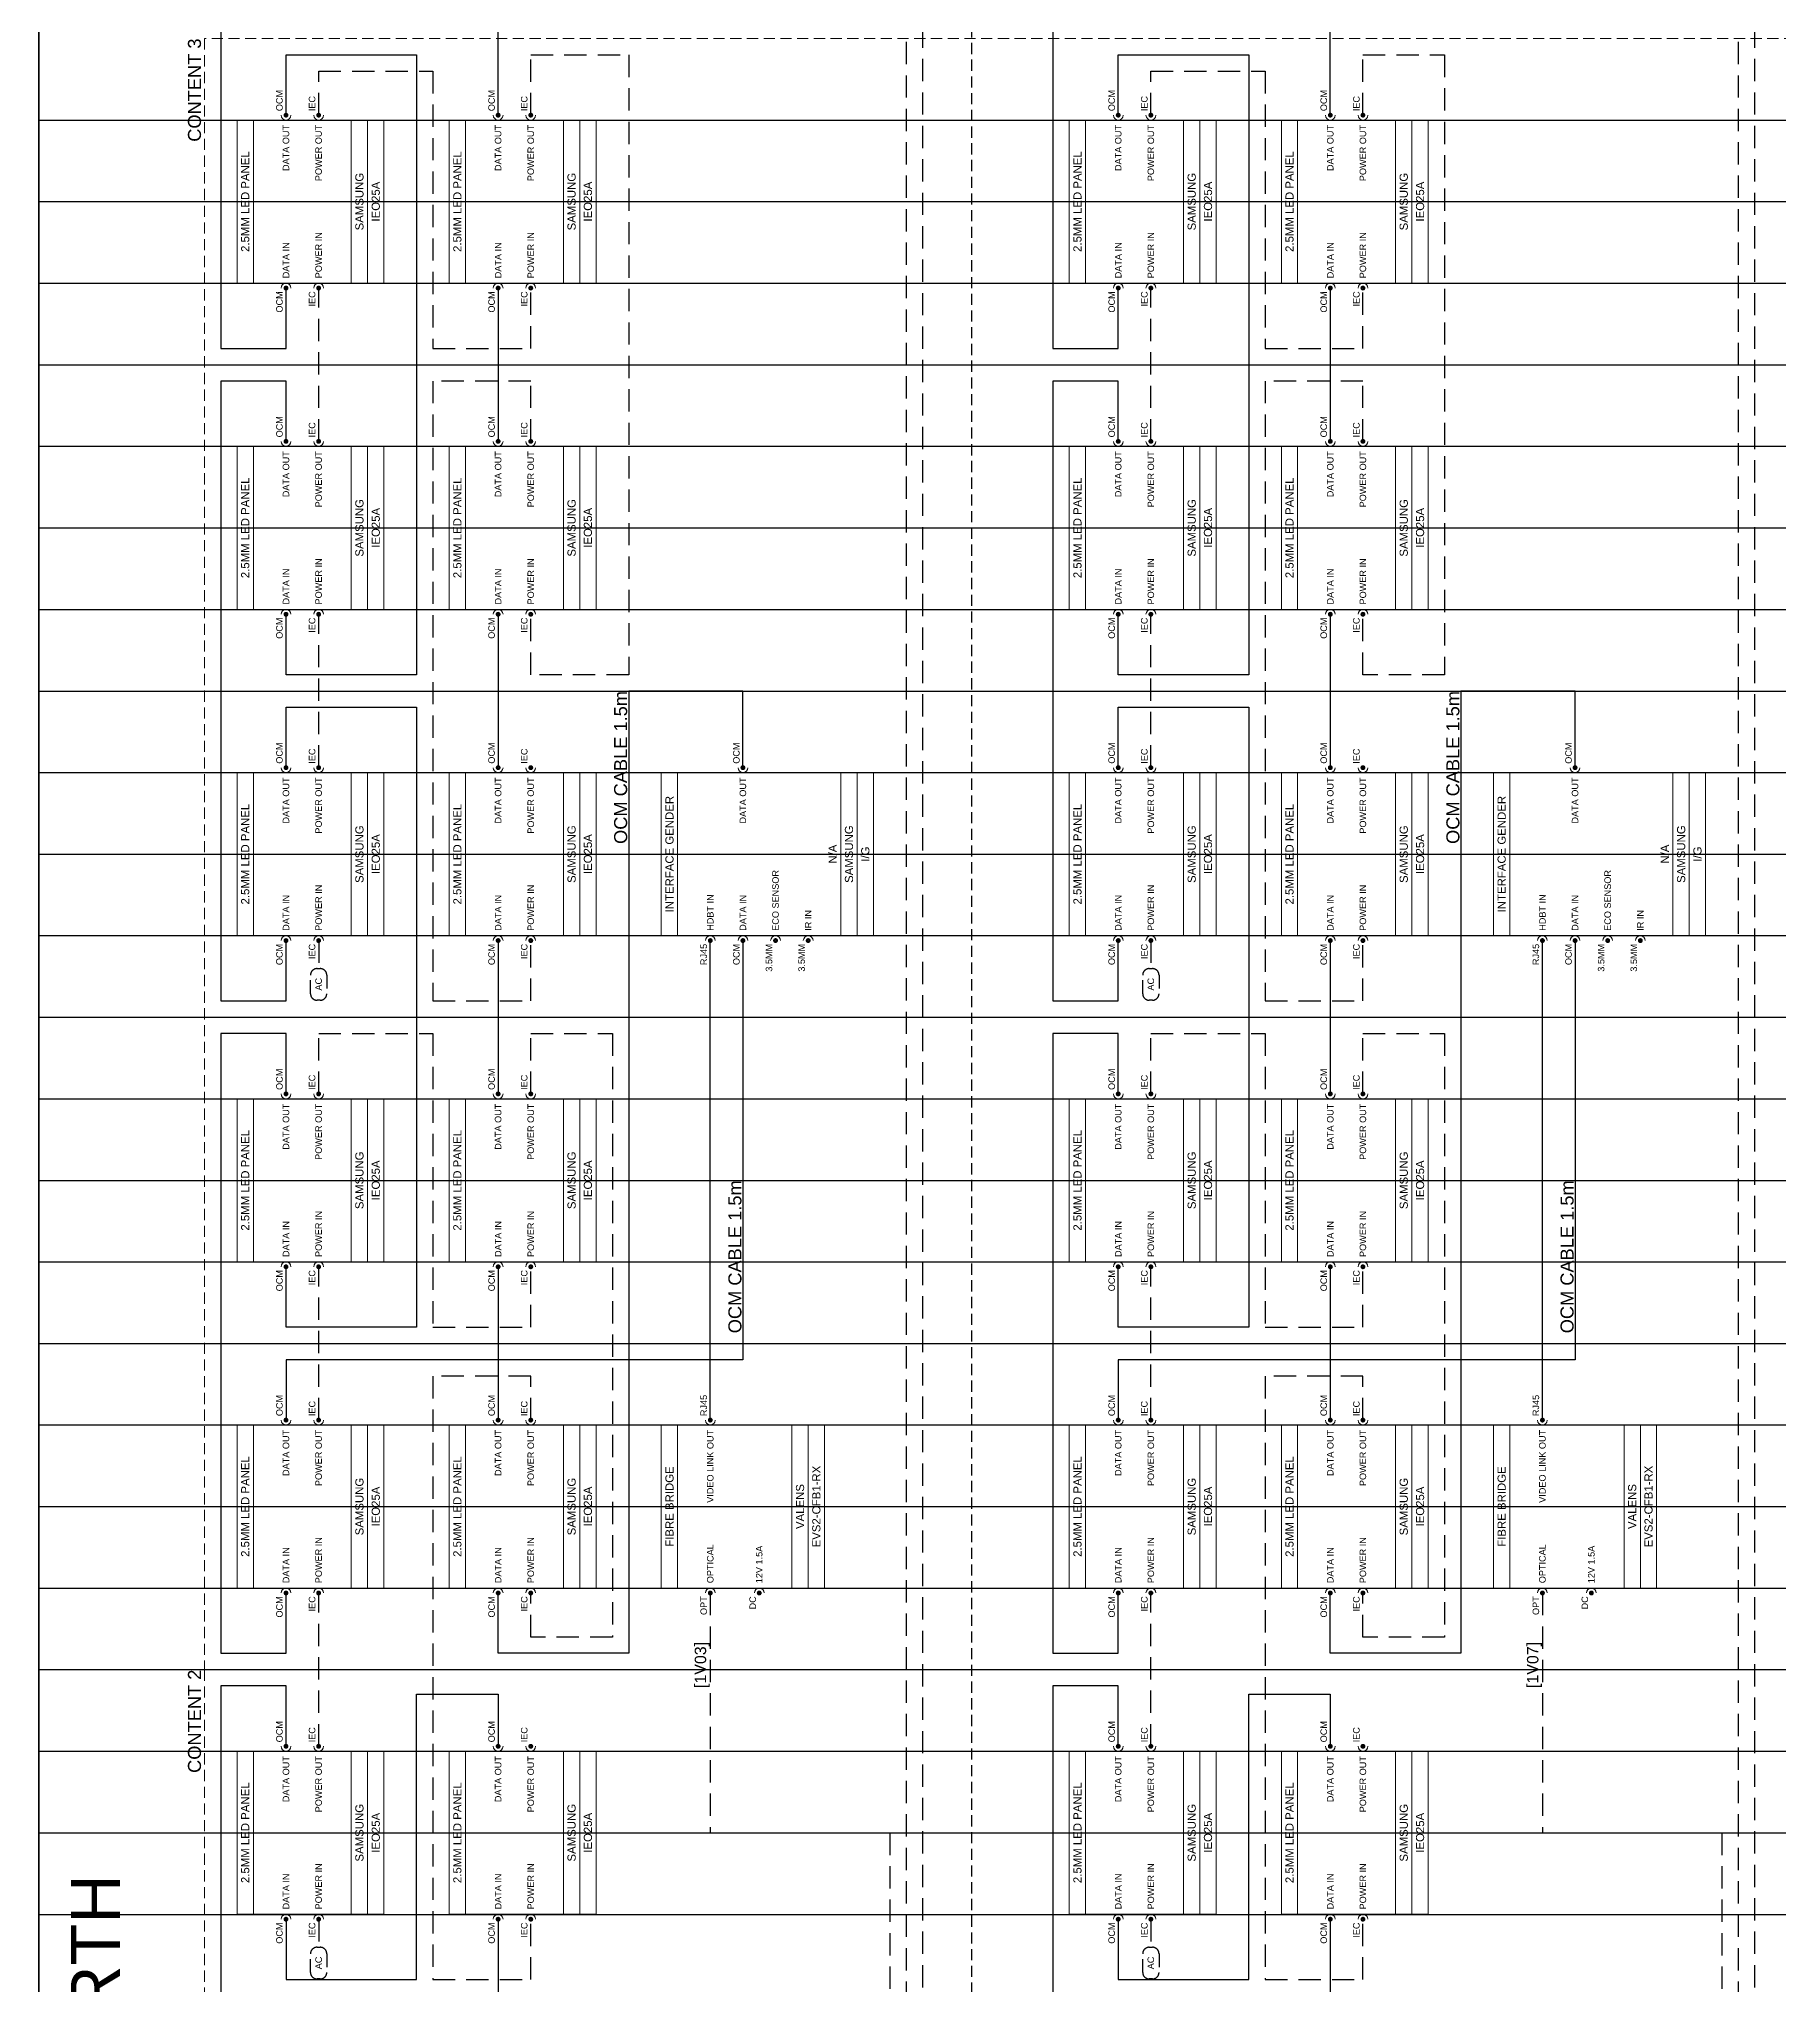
# Model space of a CAD drawing. Header units: millimetres. Extents: x 0 to 592, y -6 to 839.
# Drawn here: x 0 to 195, y 420.9 to 639.1 of the extents above; entities that cross this region are included whole.
import ezdxf
from ezdxf.enums import TextEntityAlignment as Align

# ---------------------------------------------------------------- set-up
doc = ezdxf.new("R2010")
doc.units = ezdxf.units.MM
doc.linetypes.add('DASHED', pattern=[0.75, 0.5, -0.25])
doc.linetypes.add('DASHED2', pattern=[0.375, 0.25, -0.125])
for name, color, linetype in [('SC - 3 Core Flex', 7, 'DASHED'), ('SC - Cat - Red - AV', 1, 'Continuous'), ('SC - Fibre', 170, 'DASHED'), ('SC - Text', 7, 'Continuous'), ('Text', 7, 'Continuous')]:
    doc.layers.add(name, color=color, linetype=linetype)
doc.layers.add('SC - Equipment', color=7, linetype='Continuous', lineweight=13)
doc.layers.add('SC - Xlines', color=252, linetype='Continuous', plot=False)
doc.styles.add('ARIAL', font='arial.ttf')
doc.styles.get("Standard").update_dxf_attribs({"font": 'arial.ttf'})

# ---------------------------------------------------------------- blocks, each defined once
blk = doc.blocks.new('SAMSUNG LH025IEA - SCHEMATIC')
at = {"layer": 'SC - Equipment'}
for p, q in [((-25, 0), (25, 0)), ((-25, -45), (-25, 0)), ((25, 0), (25, -45)), ((25, -5), (-25, -5)), ((25, -35), (-25, -35)), ((25, -35), (-25, -35)), ((25, -40), (-25, -40)), ((25, -40), (-25, -40)), ((25, -40), (-25, -40)), ((25, -45), (-25, -45))]:
    blk.add_line(p, q, dxfattribs=at)
at = {"layer": 'SC - Equipment', "const_width": 0.7}
for points in [[(-26.1, -15, 1), (-26.9, -15, 1)], [(26.1, -15, -1), (26.9, -15, -1)], [(-26.1, -25, 1), (-26.9, -25, 1)], [(26.1, -25, -1), (26.9, -25, -1)]]:
    blk.add_lwpolyline(points, format="xyb", close=True, dxfattribs=at)
at = {"layer": 'SC - Equipment'}
for centre, start, end in [((-26.5, -15), 270, 90), ((26.5, -15), 90, 270), ((-26.5, -25), 270, 90), ((26.5, -25), 90, 270)]:
    blk.add_arc(centre, 1.5, start, end, dxfattribs=at)
at = {"ltscale": 5}
for tag, p in [('DESCRIPTION', (0, -2.5)), ('MODEL', (0, -42.5)), ('MAKE', (0, -37.5))]:
    blk.add_attdef(tag, text='', height=2.5, dxfattribs=at).set_placement(p, align=Align.MIDDLE_CENTER)
at = {"ltscale": 5, "flags": 1}
for tag, p in [('ROOM_TYPE', (45, -5)), ('LOCATION', (45, -10)), ('RACK_EQUIPMENT_(Y/N)', (45, -15)), ('IP_(Y/N)', (45, -30)), ('POE(WATT)', (45, -35)), ('AMP(@240V)', (45, -40)), ('WATT', (45, -45)), ('BTU/H', (45, -50)), ('WEIGHT(KG)', (45, -55)), ('TRANSFORMER_TAPS', (45, -60))]:
    blk.add_attdef(tag, p, '', height=2.5, dxfattribs=at)
blk.add_attdef('BRACKET', text='', height=2.5, dxfattribs=at).set_placement((0, -32.5), align=Align.MIDDLE_CENTER)
at = {"layer": 'SC - Equipment', "ltscale": 5, "char_height": 2}
for s, insert, width, attachment_point in [('OCM', (-27.5, -13), 5.7736, 6), ('DATA IN', (-23.5, -15), 23.5, 4), ('DATA OUT', (23.5, -15), 23.5, 6), ('OCM', (27.72, -13), 7.1748, 4), ('IEC', (-27.5, -23), 5.7736, 6), ('IEC', (27.72, -23), 7.1748, 4), ('POWER IN', (-23.5, -25), 23.5, 4), ('POWER OUT', (23.5, -25), 23.5, 6)]:
    blk.add_mtext(s, dxfattribs=dict(at, insert=insert, width=width, attachment_point=attachment_point))
blk = doc.blocks.new('SAMSUNG I-G CARD - SCHEMATIC')
at = {"layer": 'SC - Equipment'}
for p, q in [((-25, 0), (25, 0)), ((-25, -65), (-25, 0)), ((25, 0), (25, -65)), ((25, -5), (-25, -5)), ((25, -55), (-25, -55)), ((25, -55), (-25, -55)), ((25, -60), (-25, -60)), ((25, -60), (-25, -60)), ((25, -60), (-25, -60)), ((25, -65), (-25, -65))]:
    blk.add_line(p, q, dxfattribs=at)
at = {"layer": 'SC - Equipment', "const_width": 0.7}
for points in [[(-26.1, -15, 1), (-26.9, -15, 1)], [(-26.1, -25, 1), (-26.9, -25, 1)], [(26.1, -25, -1), (26.9, -25, -1)], [(-26.1, -35, 1), (-26.9, -35, 1)], [(-26.1, -45, 1), (-26.9, -45, 1)]]:
    blk.add_lwpolyline(points, format="xyb", close=True, dxfattribs=at)
at = {"layer": 'SC - Equipment'}
for centre, start, end in [((-26.5, -15), 270, 90), ((-26.5, -25), 270, 90), ((26.5, -25), 90, 270), ((-26.5, -35), 270, 90), ((-26.5, -45), 270, 90)]:
    blk.add_arc(centre, 1.5, start, end, dxfattribs=at)
at = {"ltscale": 5}
for tag, p in [('DESCRIPTION', (0, -2.5)), ('BRACKET', (0, -52.5)), ('MAKE', (0, -57.5)), ('MODEL', (0, -62.5))]:
    blk.add_attdef(tag, text='', height=2.5, dxfattribs=at).set_placement(p, align=Align.MIDDLE_CENTER)
at = {"ltscale": 5, "flags": 1}
for tag, p in [('ROOM_TYPE', (45, -5)), ('LOCATION', (45, -10)), ('RACK_EQUIPMENT_(Y/N)', (45, -15)), ('IP_(Y/N)', (45, -30)), ('POE(WATT)', (45, -35)), ('AMP(@240V)', (45, -40)), ('WATT', (45, -45)), ('BTU/H', (45, -50)), ('WEIGHT(KG)', (45, -55)), ('TRANSFORMER_TAPS', (45, -60))]:
    blk.add_attdef(tag, p, '', height=2.5, dxfattribs=at)
at = {"layer": 'SC - Equipment', "ltscale": 5, "char_height": 2}
for s, insert, width, attachment_point in [('RJ45', (-27.5, -13), 5.7736, 6), ('HDBT IN', (-23.5, -15), 23.5, 4), ('OCM', (-27.5, -23), 5.7736, 6), ('OCM', (27.7, -23), 3.7458, 4), ('DATA IN ', (-23.5, -25), 28.0635, 4), ('DATA OUT', (23.5, -25), 23.5, 6), ('3.5MM', (-27.5, -33), 5.7736, 6), ('ECO SENSOR', (-23.5, -35), 23.5, 4), ('3.5MM', (-27.5, -43), 5.7736, 6), ('IR IN', (-23.5, -45), 23.5, 4)]:
    blk.add_mtext(s, dxfattribs=dict(at, insert=insert, width=width, attachment_point=attachment_point))
blk = doc.blocks.new('VALENS - FIBRE BRIDGE RX')
at = {"layer": 'SC - Equipment'}
for p, q in [((-25, 0), (25, 0)), ((-25, -50), (-25, 0)), ((25, 0), (25, -50)), ((25, -5), (-25, -5)), ((25, -40), (-25, -40)), ((25, -40), (-25, -40)), ((25, -45), (-25, -45)), ((25, -45), (-25, -45)), ((25, -45), (-25, -45)), ((25, -50), (-25, -50))]:
    blk.add_line(p, q, dxfattribs=at)
at = {"layer": 'SC - Equipment', "const_width": 0.7}
for points in [[(-26.1, -15, 1), (-26.9, -15, 1)], [(26.1, -15, -1), (26.9, -15, -1)], [(-26.1, -30, 1), (-26.9, -30, 1)]]:
    blk.add_lwpolyline(points, format="xyb", close=True, dxfattribs=at)
at = {"layer": 'SC - Equipment'}
for centre, start, end in [((-26.5, -15), 270, 90), ((26.5, -15), 90, 270), ((-26.5, -30), 270, 90)]:
    blk.add_arc(centre, 1.5, start, end, dxfattribs=at)
at = {"ltscale": 5}
for tag, p in [('DESCRIPTION', (0, -2.5)), ('MAKE', (0, -42.5)), ('MODEL', (0, -47.5))]:
    blk.add_attdef(tag, text='', height=2.5, dxfattribs=at).set_placement(p, align=Align.MIDDLE_CENTER)
at = {"ltscale": 5, "flags": 1}
for tag, p in [('ROOM_TYPE', (45, -5)), ('LOCATION', (45, -10)), ('RACK_EQUIPMENT_(Y/N)', (45, -15)), ('IP_(Y/N)', (45, -30)), ('POE(WATT)', (45, -35)), ('AMP(@240V)', (45, -40)), ('WATT', (45, -45)), ('BTU/H', (45, -50)), ('WEIGHT(KG)', (45, -55)), ('TRANSFORMER_TAPS', (45, -60))]:
    blk.add_attdef(tag, p, '', height=2.5, dxfattribs=at)
blk.add_attdef('BRACKET', text='', height=2.5, dxfattribs=at).set_placement((0, -37.5), align=Align.MIDDLE_CENTER)
at = {"layer": 'SC - Equipment', "ltscale": 5, "char_height": 2}
for s, insert, width, attachment_point in [('OPT', (-27.5, -13), 5.7736, 6), ('OPTICAL', (-23.5, -15), 31.9845, 4), ('VIDEO LINK OUT', (23.5, -15), 23.5, 6), ('RJ45', (27.72, -13), 7.1748, 4), ('DC', (-27.5, -28), 5.7736, 6), ('12V 1.5A', (-23.5, -30), 23.5, 4)]:
    blk.add_mtext(s, dxfattribs=dict(at, insert=insert, width=width, attachment_point=attachment_point))

msp = doc.modelspace()

# ---------------------------------------------------------------- linework, layer by layer
at = {"color": 31, "linetype": 'DASHED2', "ltscale": 5}
msp.add_line((104.49, 839.28), (104.49, 62.45), dxfattribs=at)
at = {"linetype": 'Continuous', "ltscale": 5}
msp.add_lwpolyline([(-0.03, -0.01), (519.95, -0.01), (519.95, 839.36), (-0.03, 839.36)], close=True, dxfattribs=at)
at = {"ltscale": 5}
for points in [[(27.67, 667.13), (27.67, 673.9), (20.35, 673.9), (20.35, 604.4), (27.67, 604.4), (27.67, 611.16)], [(120.95, 667.13), (120.95, 673.9), (113.64, 673.9), (113.64, 604.4), (120.95, 604.4), (120.95, 611.16)], [(51.45, 630.55), (51.45, 647.74)], [(144.73, 630.55), (144.73, 647.74)], [(27.67, 630.55), (27.67, 637.32), (42.3, 637.32), (42.3, 567.81), (27.67, 567.81), (27.67, 574.58)], [(120.95, 630.55), (120.95, 637.32), (135.59, 637.32), (135.59, 567.81), (120.95, 567.81), (120.95, 574.58)], [(51.45, 611.16), (51.45, 593.97)], [(144.73, 611.16), (144.73, 593.97)], [(27.67, 593.97), (27.67, 600.74), (20.35, 600.74), (20.35, 531.23), (27.67, 531.23), (27.67, 538)], [(120.95, 593.97), (120.95, 600.74), (113.64, 600.74), (113.64, 531.23), (120.95, 531.23), (120.95, 538)], [(51.45, 574.58), (51.45, 557.39)], [(144.73, 574.58), (144.73, 557.39)], [(78.88, 557.39), (78.88, 565.98), (66.08, 565.98), (66.08, 458.07), (51.45, 458.07), (51.45, 464.84)], [(172.17, 557.39), (172.17, 565.98), (159.36, 565.98), (159.36, 458.07), (144.73, 458.07), (144.73, 464.84)], [(27.67, 557.39), (27.67, 564.16), (42.3, 564.16), (42.3, 494.65), (27.67, 494.65), (27.67, 501.42)], [(120.95, 557.39), (120.95, 564.16), (135.59, 564.16), (135.59, 494.65), (120.95, 494.65), (120.95, 501.42)], [(78.88, 538), (78.88, 490.99), (27.67, 490.99), (27.67, 484.22)], [(51.45, 538), (51.45, 520.81)], [(172.17, 538), (172.17, 490.99), (120.95, 490.99), (120.95, 484.22)], [(144.73, 538), (144.73, 520.81)], [(27.67, 520.81), (27.67, 527.57), (20.35, 527.57), (20.35, 458.07), (27.67, 458.07), (27.67, 464.84)], [(120.95, 520.81), (120.95, 527.57), (113.64, 527.57), (113.64, 458.07), (120.95, 458.07), (120.95, 464.84)], [(51.45, 501.42), (51.45, 484.22)], [(144.73, 501.42), (144.73, 484.22)], [(27.67, 447.64), (27.67, 454.41), (20.35, 454.41), (20.35, 384.91), (27.67, 384.91), (27.67, 391.67)], [(120.95, 447.64), (120.95, 454.41), (113.64, 454.41), (113.64, 384.91), (120.95, 384.91), (120.95, 391.67)], [(27.67, 428.25), (27.67, 421.49), (42.3, 421.49), (42.3, 453.5), (51.45, 453.5), (51.45, 447.64)], [(120.95, 428.25), (120.95, 421.49), (135.59, 421.49), (135.59, 453.5), (144.73, 453.5), (144.73, 447.64)], [(51.45, 428.25), (51.45, 411.06)], [(144.73, 428.25), (144.73, 411.06)]]:
    msp.add_lwpolyline(points, dxfattribs=at)
at = {"layer": 'SC - 3 Core Flex', "ltscale": 5}
for points in [[(55.11, 630.55), (55.11, 637.32), (66.08, 637.32), (66.08, 567.81), (55.11, 567.81), (55.11, 574.58)], [(148.39, 630.55), (148.39, 637.32), (157.54, 637.32), (157.54, 567.81), (148.39, 567.81), (148.39, 574.58)], [(31.33, 630.55), (31.33, 635.49), (44.13, 635.49), (44.13, 604.4), (55.11, 604.4), (55.11, 611.16)], [(124.61, 630.55), (124.61, 635.49), (137.42, 635.49), (137.42, 604.4), (148.39, 604.4), (148.39, 611.16)], [(31.33, 593.97), (31.33, 611.16)], [(124.61, 593.97), (124.61, 611.16)], [(55.11, 593.97), (55.11, 600.74), (44.13, 600.74), (44.13, 531.23), (55.11, 531.23), (55.11, 538)], [(148.39, 593.97), (148.39, 600.74), (137.42, 600.74), (137.42, 531.23), (148.39, 531.23), (148.39, 538)], [(31.33, 557.39), (31.33, 574.58)], [(124.61, 557.39), (124.61, 574.58)], [(31.33, 538), (31.33, 534.85)], [(124.61, 538), (124.61, 534.85)], [(31.33, 520.81), (31.33, 527.57), (44.13, 527.57), (44.13, 494.65), (55.11, 494.65), (55.11, 501.42)], [(55.11, 520.81), (55.11, 527.57), (64.25, 527.57), (64.25, 459.9), (55.11, 459.9), (55.11, 464.84)], [(124.61, 520.81), (124.61, 527.57), (137.42, 527.57), (137.42, 494.65), (148.39, 494.65), (148.39, 501.42)], [(148.39, 520.81), (148.39, 527.57), (157.54, 527.57), (157.54, 459.9), (148.39, 459.9), (148.39, 464.84)], [(31.33, 484.22), (31.33, 501.42)], [(124.61, 484.22), (124.61, 501.42)], [(55.11, 484.22), (55.11, 489.16), (44.13, 489.16), (44.13, 421.49), (55.11, 421.49), (55.11, 428.25)], [(148.39, 484.22), (148.39, 489.16), (137.42, 489.16), (137.42, 421.49), (148.39, 421.49), (148.39, 428.25)], [(31.33, 447.64), (31.33, 464.84)], [(124.61, 447.64), (124.61, 464.84)], [(31.33, 428.25), (31.33, 425.11)], [(124.61, 428.25), (124.61, 425.11)]]:
    msp.add_lwpolyline(points, dxfattribs=at)
at = {"layer": 'SC - 3 Core Flex', "ltscale": 3}
for points in [[(30.41, 532.04), (30.41, 534.12, -0.414214), (31.15, 534.85), (31.51, 534.85, -0.414214), (32.24, 534.12), (32.24, 532.04, -0.414214), (31.51, 531.31), (31.15, 531.31, -0.414214)], [(123.7, 532.04), (123.7, 534.12, -0.414214), (124.43, 534.85), (124.79, 534.85, -0.414214), (125.53, 534.12), (125.53, 532.04, -0.414214), (124.79, 531.31), (124.43, 531.31, -0.414214)], [(30.41, 422.29), (30.41, 424.38, -0.414214), (31.15, 425.11), (31.51, 425.11, -0.414214), (32.24, 424.38), (32.24, 422.29, -0.414214), (31.51, 421.56), (31.15, 421.56, -0.414214)], [(123.7, 422.29), (123.7, 424.38, -0.414214), (124.43, 425.11), (124.79, 425.11, -0.414214), (125.53, 424.38), (125.53, 422.29, -0.414214), (124.79, 421.56), (124.43, 421.56, -0.414214)]]:
    msp.add_lwpolyline(points, format="xyb", close=True, dxfattribs=at)
at = {"layer": 'SC - Cat - Red - AV', "ltscale": 5}
for points in [[(75.23, 484.22), (75.23, 538)], [(168.51, 484.22), (168.51, 538)]]:
    msp.add_lwpolyline(points, dxfattribs=at)
at = {"layer": 'SC - Equipment', "color": 251, "linetype": 'DASHED2', "ltscale": 5, "true_color": 0x636466}
for points in [[(18.53, 639.15), (18.53, 456.24), (384.34, 456.24), (384.34, 639.15)], [(18.52, 456.24), (18.52, 273.33), (384.34, 273.33), (384.34, 456.24)]]:
    msp.add_lwpolyline(points, close=True, dxfattribs=at)
at = {"layer": 'SC - Fibre', "ltscale": 5}
for points in [[(99, 839.36), (99, 42.33)], [(192.29, 839.36), (192.29, 42.33)], [(75.23, 830.65), (75.23, 803.77), (97.18, 803.77), (97.18, 42.33)], [(168.51, 830.65), (168.51, 803.77), (190.46, 803.77), (190.46, 42.33)], [(75.23, 464.84), (75.23, 437.95), (95.35, 437.95), (95.35, 42.33)], [(168.51, 464.84), (168.51, 437.95), (188.63, 437.95), (188.63, 42.33)]]:
    msp.add_lwpolyline(points, dxfattribs=at)
at = {"layer": 'SC - Xlines', "ltscale": 5, "transparency": 33554687}
msp.add_lwpolyline([(-0.03, 0.06), (-0.03, 839.36)], dxfattribs=at)
msp.add_lwpolyline([(-0.03, 0.06), (-0.03, 839.36)], dxfattribs=at)
at = {"layer": 'SC - Xlines', "color": 250, "ltscale": 5}
for points in [[(-0.03, 630), (519.95, 630)], [(-0.03, 611.71), (519.95, 611.71)], [(-0.03, 593.42), (519.95, 593.42)], [(-0.03, 575.13), (519.95, 575.13)], [(-0.03, 556.84), (519.95, 556.84)], [(-0.03, 538.55), (519.95, 538.55)], [(-0.03, 520.26), (519.95, 520.26)], [(-0.03, 501.97), (519.95, 501.97)], [(-0.03, 483.68), (519.95, 483.68)], [(-0.03, 465.38), (519.95, 465.38)], [(-0.03, 447.09), (519.95, 447.09)], [(-0.03, 428.8), (519.95, 428.8)]]:
    msp.add_lwpolyline(points, dxfattribs=at)
at = {"layer": 'SC - Xlines', "ltscale": 5}
for points in [[(-0.03, 620.86), (519.95, 620.86)], [(-0.03, 602.57), (519.95, 602.57)], [(-0.03, 584.28), (519.95, 584.28)], [(-0.03, 565.98), (519.95, 565.98)], [(-0.03, 547.69), (519.95, 547.69)], [(-0.03, 529.4), (519.95, 529.4)], [(-0.03, 511.11), (519.95, 511.11)], [(-0.03, 492.82), (519.95, 492.82)], [(-0.03, 474.53), (519.95, 474.53)], [(-0.03, 456.24), (519.95, 456.24)], [(-0.03, 437.95), (519.95, 437.95)]]:
    msp.add_lwpolyline(points, dxfattribs=at)

# ---------------------------------------------------------------- block references
at = {"ltscale": 5, "xscale": 0.3658170103836395, "yscale": 0.3658170103836395, "zscale": 0.3658170103836395, "rotation": 90.00000000000001}
for name, p, values in [('SAMSUNG LH025IEA - SCHEMATIC', (22.18, 620.86), {'DESCRIPTION': '2.5MM LED PANEL', 'MAKE': 'SAMSUNG', 'MODEL': 'IEO25A'}), ('SAMSUNG LH025IEA - SCHEMATIC', (45.96, 620.86), {'DESCRIPTION': '2.5MM LED PANEL', 'MAKE': 'SAMSUNG', 'MODEL': 'IEO25A'}), ('SAMSUNG LH025IEA - SCHEMATIC', (115.47, 620.86), {'DESCRIPTION': '2.5MM LED PANEL', 'MAKE': 'SAMSUNG', 'MODEL': 'IEO25A'}), ('SAMSUNG LH025IEA - SCHEMATIC', (139.24, 620.86), {'DESCRIPTION': '2.5MM LED PANEL', 'MAKE': 'SAMSUNG', 'MODEL': 'IEO25A'}), ('SAMSUNG LH025IEA - SCHEMATIC', (22.18, 584.28), {'DESCRIPTION': '2.5MM LED PANEL', 'MAKE': 'SAMSUNG', 'MODEL': 'IEO25A'}), ('SAMSUNG LH025IEA - SCHEMATIC', (45.96, 584.28), {'DESCRIPTION': '2.5MM LED PANEL', 'MAKE': 'SAMSUNG', 'MODEL': 'IEO25A'}), ('SAMSUNG LH025IEA - SCHEMATIC', (115.47, 584.28), {'DESCRIPTION': '2.5MM LED PANEL', 'MAKE': 'SAMSUNG', 'MODEL': 'IEO25A'}), ('SAMSUNG LH025IEA - SCHEMATIC', (139.24, 584.28), {'DESCRIPTION': '2.5MM LED PANEL', 'MAKE': 'SAMSUNG', 'MODEL': 'IEO25A'}), ('SAMSUNG LH025IEA - SCHEMATIC', (22.18, 547.69), {'DESCRIPTION': '2.5MM LED PANEL', 'MAKE': 'SAMSUNG', 'MODEL': 'IEO25A'}), ('SAMSUNG LH025IEA - SCHEMATIC', (45.96, 547.69), {'DESCRIPTION': '2.5MM LED PANEL', 'MAKE': 'SAMSUNG', 'MODEL': 'IEO25A'}), ('SAMSUNG I-G CARD - SCHEMATIC', (69.74, 547.69), {'DESCRIPTION': 'INTERFACE GENDER', 'MAKE': 'SAMSUNG', 'MODEL': 'I/G', 'BRACKET': 'N/A'}), ('SAMSUNG LH025IEA - SCHEMATIC', (115.47, 547.69), {'DESCRIPTION': '2.5MM LED PANEL', 'MAKE': 'SAMSUNG', 'MODEL': 'IEO25A'}), ('SAMSUNG LH025IEA - SCHEMATIC', (139.24, 547.69), {'DESCRIPTION': '2.5MM LED PANEL', 'MAKE': 'SAMSUNG', 'MODEL': 'IEO25A'}), ('SAMSUNG I-G CARD - SCHEMATIC', (163.02, 547.69), {'DESCRIPTION': 'INTERFACE GENDER', 'MAKE': 'SAMSUNG', 'MODEL': 'I/G', 'BRACKET': 'N/A'}), ('SAMSUNG LH025IEA - SCHEMATIC', (22.18, 511.11), {'DESCRIPTION': '2.5MM LED PANEL', 'MAKE': 'SAMSUNG', 'MODEL': 'IEO25A'}), ('SAMSUNG LH025IEA - SCHEMATIC', (45.96, 511.11), {'DESCRIPTION': '2.5MM LED PANEL', 'MAKE': 'SAMSUNG', 'MODEL': 'IEO25A'}), ('SAMSUNG LH025IEA - SCHEMATIC', (115.47, 511.11), {'DESCRIPTION': '2.5MM LED PANEL', 'MAKE': 'SAMSUNG', 'MODEL': 'IEO25A'}), ('SAMSUNG LH025IEA - SCHEMATIC', (139.24, 511.11), {'DESCRIPTION': '2.5MM LED PANEL', 'MAKE': 'SAMSUNG', 'MODEL': 'IEO25A'}), ('SAMSUNG LH025IEA - SCHEMATIC', (22.18, 474.53), {'DESCRIPTION': '2.5MM LED PANEL', 'MAKE': 'SAMSUNG', 'MODEL': 'IEO25A'}), ('SAMSUNG LH025IEA - SCHEMATIC', (45.96, 474.53), {'DESCRIPTION': '2.5MM LED PANEL', 'MAKE': 'SAMSUNG', 'MODEL': 'IEO25A'}), ('VALENS - FIBRE BRIDGE RX', (69.74, 474.53), {'DESCRIPTION': 'FIBRE BRIDGE', 'MAKE': 'VALENS', 'MODEL': 'EVS2-CFB1-RX'}), ('SAMSUNG LH025IEA - SCHEMATIC', (115.47, 474.53), {'DESCRIPTION': '2.5MM LED PANEL', 'MAKE': 'SAMSUNG', 'MODEL': 'IEO25A'}), ('SAMSUNG LH025IEA - SCHEMATIC', (139.24, 474.53), {'DESCRIPTION': '2.5MM LED PANEL', 'MAKE': 'SAMSUNG', 'MODEL': 'IEO25A'}), ('VALENS - FIBRE BRIDGE RX', (163.02, 474.53), {'DESCRIPTION': 'FIBRE BRIDGE', 'MAKE': 'VALENS', 'MODEL': 'EVS2-CFB1-RX'}), ('SAMSUNG LH025IEA - SCHEMATIC', (22.18, 437.95), {'DESCRIPTION': '2.5MM LED PANEL', 'MAKE': 'SAMSUNG', 'MODEL': 'IEO25A'}), ('SAMSUNG LH025IEA - SCHEMATIC', (45.96, 437.95), {'DESCRIPTION': '2.5MM LED PANEL', 'MAKE': 'SAMSUNG', 'MODEL': 'IEO25A'}), ('SAMSUNG LH025IEA - SCHEMATIC', (115.47, 437.95), {'DESCRIPTION': '2.5MM LED PANEL', 'MAKE': 'SAMSUNG', 'MODEL': 'IEO25A'}), ('SAMSUNG LH025IEA - SCHEMATIC', (139.24, 437.95), {'DESCRIPTION': '2.5MM LED PANEL', 'MAKE': 'SAMSUNG', 'MODEL': 'IEO25A'})]:
    msp.add_blockref(name, p, dxfattribs=at).add_auto_attribs(values)

# ---------------------------------------------------------------- texts
at = {"layer": 'SC - Equipment', "color": 251, "linetype": 'DASHED2', "ltscale": 5, "true_color": 0x636466, "attachment_point": 9, "rotation": 90, "style": 'ARIAL'}
for s, insert, char_height in [('CONTENT 3', (18.16, 639.15), 1.463), ('OCM CABLE 1.5m', (65.93, 565.98), 1.4633), ('OCM CABLE 1.5m', (159.22, 565.98), 1.4633), ('OCM CABLE 1.5m', (78.74, 511.11), 1.4633), ('OCM CABLE 1.5m', (172.02, 511.11), 1.4633), ('CONTENT 2', (18.16, 456.24), 1.463)]:
    msp.add_mtext(s, dxfattribs=dict(at, insert=insert, char_height=char_height))
at = {"layer": 'SC - Text', "char_height": 1.28, "width": 5.3688, "attachment_point": 9, "rotation": 90}
for s, insert in [('[1V03]', (75.15, 459.35)), ('[1V07]', (168.44, 459.35))]:
    msp.add_mtext(s, dxfattribs=dict(at, insert=insert))
at = {"layer": 'SC - Text', "insert": (9.12, 419.66), "char_height": 5.4873, "attachment_point": 8, "rotation": 90, "style": 'ARIAL'}
msp.add_mtext('\\A1;{\\fSansSerif|b0|i0|c2|p2;NORTH}', dxfattribs=at)
at = {"layer": 'Text', "char_height": 0.732, "width": 52.6671, "attachment_point": 5, "rotation": 90}
for insert in [(31.33, 533.1), (124.61, 533.1), (31.33, 423.35), (124.61, 423.35)]:
    msp.add_mtext('AC', dxfattribs=dict(at, insert=insert))

doc.saveas('drawing.dxf')
